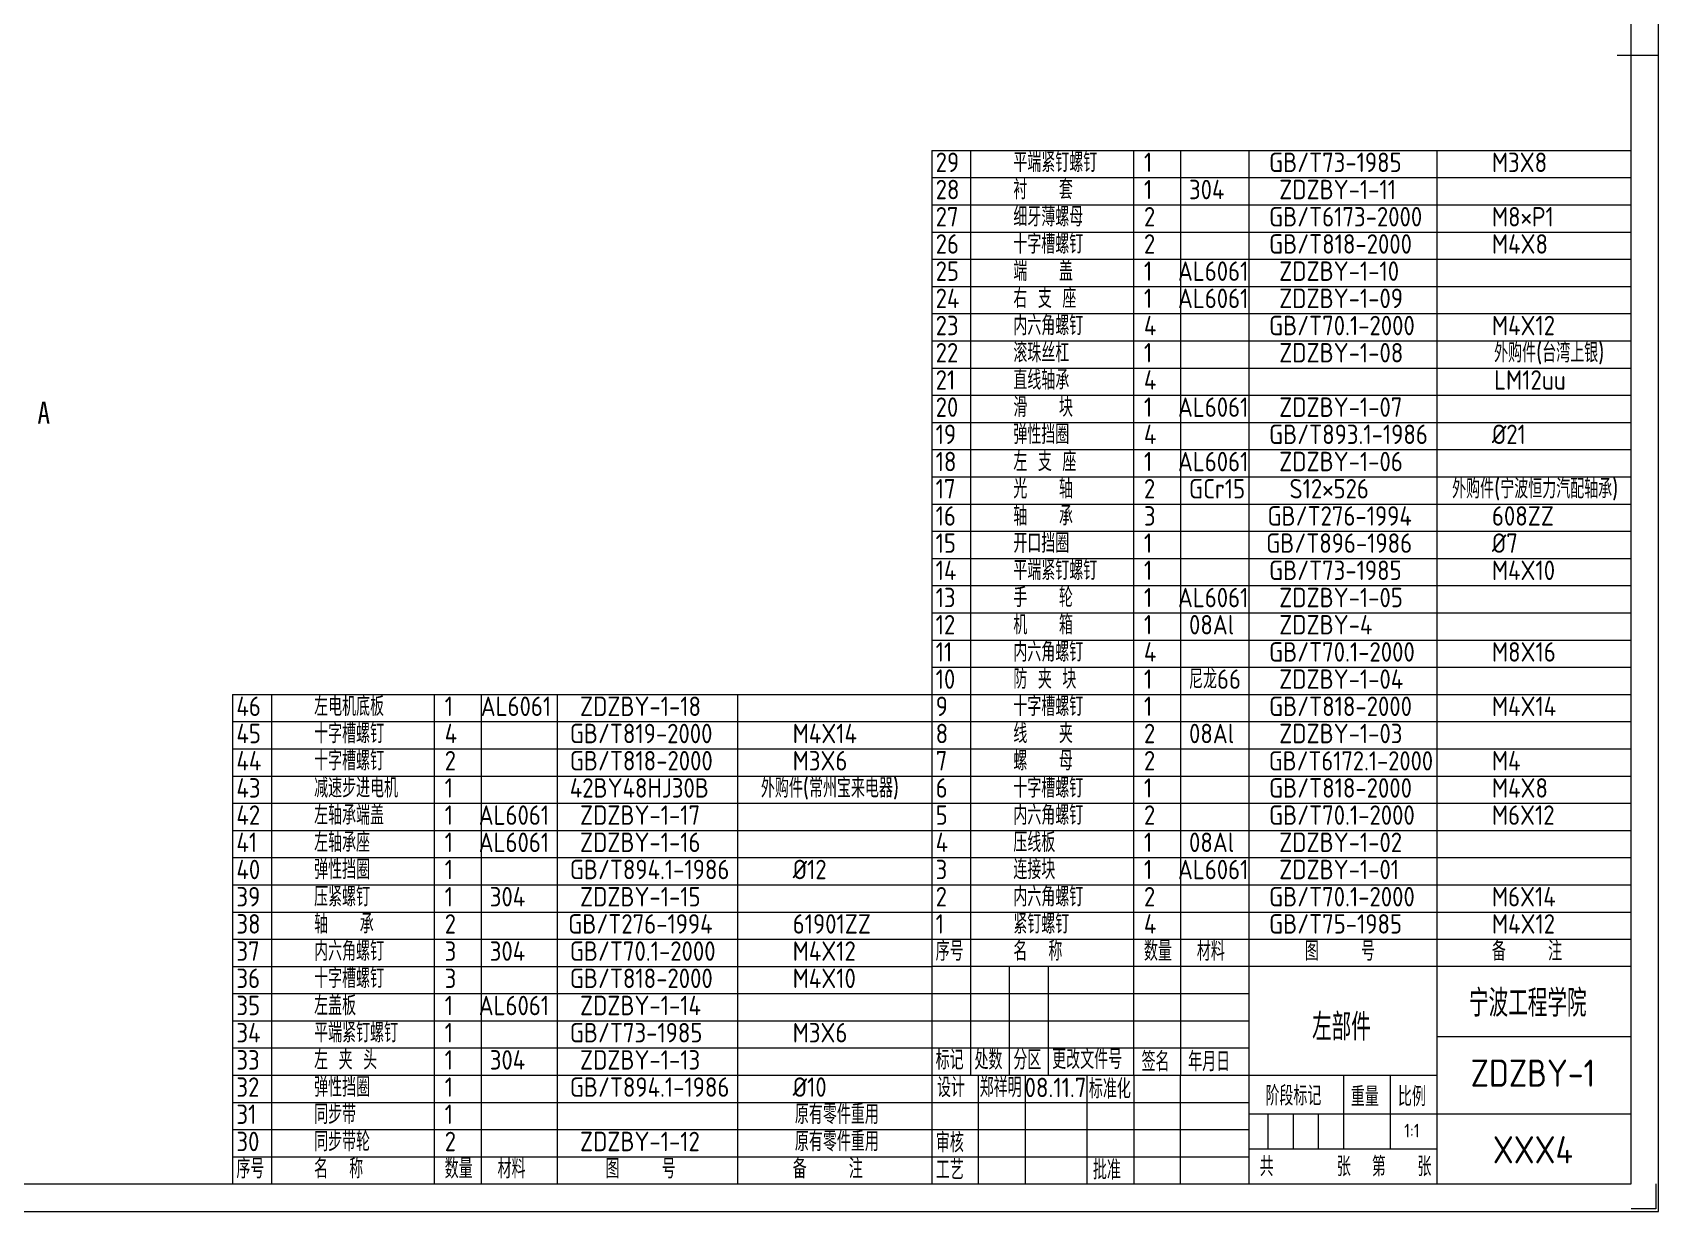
# Model space of a CAD drawing. Header units: millimetres. Extents: x 348 to 7549, y -2121 to -1262.
# Drawn here: x 946 to 1537, y -2103 to -1674 of the extents above; entities that cross this region are included whole.
import ezdxf
from ezdxf.enums import TextEntityAlignment as Align

# ---------------------------------------------------------------- set-up
doc = ezdxf.new("R2010")
doc.units = ezdxf.units.MM
doc.header["$LTSCALE"] = 46.255
for name, color, linetype, lineweight in [('图框_内框线', 5, 'CONTINUOUS', 13), ('图框_外框线', 7, 'CONTINUOUS', 13), ('图框_标题栏属性', 1, 'CONTINUOUS', 13), ('图框_标题栏文字', 6, 'CONTINUOUS', 13), ('图框_角线', 5, 'CONTINUOUS', 13), ('尺寸线', 80, 'CONTINUOUS', 13), ('粗实线', 7, 'CONTINUOUS', 20)]:
    doc.layers.add(name, color=color, linetype=linetype, lineweight=lineweight)
doc.styles.get("Standard").update_dxf_attribs({"font": 'txt', "width": 0.85, "bigfont": 'gbcbig.shx'})
doc.styles.add('工程字', font='gbenor.shx', dxfattribs={"bigfont": 'gbcbig.shx'})

msp = doc.modelspace()

# ---------------------------------------------------------------- linework, layer by layer
at = {"layer": '图框_内框线'}
for p, q in [((1272.79991, -1717.14969), (1272.79991, -2014.00002)), ((1018.35678, -1915.04991), (1018.35678, -2093.1601))]:
    msp.add_line(p, q, dxfattribs=at)
msp.add_lwpolyline([(373.24305, -2093.1601), (1527.24305, -2093.1601), (1527.24305, -1272.1601), (373.24305, -1272.1601)], close=True, dxfattribs=at)
for points in [[(1537.24305, -1682.6601), (1522.24305, -1682.6601)], [(1527.24305, -2014.00002), (1272.79991, -2014.00002), (1272.79991, -2093.1601), (1527.24305, -2093.1601), (1527.24305, -2014.00002)]]:
    msp.add_lwpolyline(points, dxfattribs=at)
at = {"layer": '图框_外框线'}
for p, q in [((1272.79991, -2043.68505), (1388.14451, -2043.68505)), ((1272.79991, -2053.58006), (1456.5644, -2053.58006))]:
    msp.add_line(p, q, dxfattribs=at)
msp.add_lwpolyline([(348.24305, -2103.1601), (1537.24305, -2103.1601), (1537.24305, -1262.1601), (348.24305, -1262.1601)], close=True, dxfattribs=at)
at = {"layer": '图框_角线', "flags": 128}
msp.add_lwpolyline([(1536.24305, -2093.1601), (1536.24305, -2102.1601), (1527.24305, -2102.1601)], dxfattribs=at)
msp.add_lwpolyline([(1536.24305, -2093.1601), (1536.24305, -2102.1601), (1527.24305, -2102.1601)], dxfattribs=at)
at = {"layer": '尺寸线'}
for p, q in [((1272.79991, -1717.14969), (1527.24305, -1717.14969)), ((1286.93564, -1717.14969), (1286.93564, -2053.58006)), ((1346.30571, -2053.58006), (1346.30571, -1717.14969)), ((1363.26858, -1717.14969), (1363.26858, -2053.58006)), ((1388.14451, -1717.14969), (1388.14451, -2093.1601)), ((1456.5644, -1717.14969), (1456.5644, -2093.1601)), ((1272.79991, -1727.0447), (1527.24305, -1727.0447)), ((1272.79991, -1736.93971), (1527.24305, -1736.93971)), ((1272.79991, -1746.83472), (1527.24305, -1746.83472)), ((1272.79991, -1756.72974), (1527.24305, -1756.72974)), ((1272.79991, -1766.62475), (1527.24305, -1766.62475)), ((1272.79991, -1776.51976), (1527.24305, -1776.51976)), ((1272.79991, -1786.41477), (1527.24305, -1786.41477)), ((1272.79991, -1796.30978), (1527.24305, -1796.30978)), ((1272.79991, -1806.20479), (1527.24305, -1806.20479)), ((1272.79991, -1816.0998), (1527.24305, -1816.0998)), ((1272.79991, -1825.99481), (1527.24305, -1825.99481)), ((1272.79991, -1835.88982), (1527.24305, -1835.88982)), ((1272.79991, -1845.78483), (1527.24305, -1845.78483)), ((1272.79991, -1855.67984), (1527.24305, -1855.67984)), ((1272.79991, -1865.57485), (1527.24305, -1865.57485)), ((1272.79991, -1875.46986), (1527.24305, -1875.46986)), ((1272.79991, -1885.36488), (1527.24305, -1885.36488)), ((1272.79991, -1895.25989), (1527.24305, -1895.25989)), ((1272.79991, -1905.1549), (1527.24305, -1905.1549)), ((1018.35678, -1915.04991), (1272.79991, -1915.04991)), ((1032.49251, -1915.04991), (1032.49251, -2093.1601)), ((1091.86257, -2093.1601), (1091.86257, -1915.04991)), ((1108.82545, -1915.04991), (1108.82545, -2093.1601)), ((1136.42082, -1915.04991), (1136.42082, -2093.1601)), ((1202.12126, -1915.04991), (1202.12126, -2093.1601)), ((1272.79991, -1915.04991), (1527.24305, -1915.04991)), ((1018.35678, -1924.94492), (1272.79991, -1924.94492)), ((1272.79991, -1924.94492), (1527.24305, -1924.94492)), ((1018.35678, -1934.83993), (1272.79991, -1934.83993)), ((1272.79991, -1934.83993), (1527.24305, -1934.83993)), ((1018.35678, -1944.73494), (1272.79991, -1944.73494)), ((1272.79991, -1944.73494), (1527.24305, -1944.73494)), ((1018.35678, -1954.62995), (1272.79991, -1954.62995)), ((1272.79991, -1954.62995), (1527.24305, -1954.62995)), ((1018.35678, -1964.52496), (1272.79991, -1964.52496)), ((1272.79991, -1964.52496), (1527.24305, -1964.52496)), ((1018.35678, -1974.41997), (1272.79991, -1974.41997)), ((1272.79991, -1974.41997), (1527.24305, -1974.41997)), ((1018.35678, -1984.31498), (1272.79991, -1984.31498)), ((1272.79991, -1984.31498), (1527.24305, -1984.31498)), ((1018.35678, -1994.20999), (1272.79991, -1994.20999)), ((1272.79991, -1994.20999), (1527.24305, -1994.20999)), ((1018.35678, -2004.10501), (1272.79991, -2004.10501)), ((1272.79991, -2004.10501), (1527.24305, -2004.10501)), ((1018.35678, -2014.00002), (1272.79991, -2014.00002)), ((1301.07137, -2053.58006), (1301.07137, -2014.00002)), ((1315.2071, -2014.00002), (1315.2071, -2053.58006)), ((1018.35678, -2023.89503), (1272.79991, -2023.89503)), ((1272.79991, -2023.89503), (1388.14451, -2023.89503)), ((1018.35678, -2033.79004), (1272.79991, -2033.79004)), ((1272.79991, -2033.79004), (1388.14451, -2033.79004)), ((1456.5644, -2039.44433), (1527.24305, -2039.44433)), ((1018.35678, -2043.68505), (1272.79991, -2043.68505)), ((1018.35678, -2053.58006), (1272.79991, -2053.58006)), ((1289.76279, -2093.1601), (1289.76279, -2053.58006)), ((1306.72566, -2053.58006), (1306.72566, -2093.1601)), ((1329.34283, -2093.1601), (1329.34283, -2053.58006)), ((1346.30571, -2053.58006), (1346.30571, -2093.1601)), ((1363.26858, -2093.1601), (1363.26858, -2053.58006)), ((1422.63865, -2053.58006), (1422.63865, -2080.43795)), ((1439.60152, -2053.58006), (1439.60152, -2080.43795)), ((1018.35678, -2063.47507), (1272.79991, -2063.47507)), ((1272.79991, -2063.47507), (1388.14451, -2063.47507)), ((1527.24305, -2067.71579), (1388.14451, -2067.71579)), ((1395.07397, -2067.71579), (1395.07397, -2080.43795)), ((1404.2622, -2067.71579), (1404.2622, -2080.43795)), ((1413.45042, -2067.71579), (1413.45042, -2080.43795)), ((1018.35678, -2073.37008), (1272.79991, -2073.37008)), ((1272.79991, -2073.37008), (1388.14451, -2073.37008)), ((1456.5644, -2080.43795), (1388.14451, -2080.43795)), ((1018.35678, -2083.26509), (1272.79991, -2083.26509)), ((1272.79991, -2083.26509), (1388.14451, -2083.26509))]:
    msp.add_line(p, q, dxfattribs=at)

# ---------------------------------------------------------------- texts
at = {"layer": '图框_标题栏属性', "style": '工程字'}
for tag, text, p in [('宁波工程学院', 'xxx2', (1489.68799, -2026.81858)), ('左部件', 'xxx1', (1421.86155, -2035.48777)), ('ZDZBY-1', 'xxx3', (1491.54617, -2052.82616)), ('XXX4', 'xxx4', (1491.54617, -2080.69142))]:
    msp.add_attdef(tag, text=text, height=9.895011, dxfattribs=at).set_placement(p, align=Align.MIDDLE)
msp.add_attdef('1:1', text='xxx6', height=4.947505, dxfattribs=at).set_placement((1447.51827, -2073.73358), align=Align.MIDDLE_CENTER)
at = {"layer": '图框_标题栏文字', "style": '工程字'}
for s, height, p in [('29', 7.067865, (1274.21348, -1725.01096)), ('平端紧钉螺钉', 7.067865, (1302.48494, -1725.01096)), ('1', 7.06786, (1350.00183, -1725.01096)), ('GB/T73-1985', 7.0678649, (1395.52983, -1725.01096)), ('M3X8', 7.067865, (1476.63867, -1725.01096)), ('衬   套', 7.067865, (1302.48494, -1734.90597)), ('28', 7.067865, (1274.21348, -1734.90597)), ('1', 7.06786, (1350.00183, -1734.90597)), ('304', 7.067865, (1366.40861, -1734.90597)), ('ZDZBY-1-11', 7.067865, (1399.23177, -1734.90597)), ('27', 7.067865, (1274.21348, -1744.80098)), ('细牙薄螺母', 7.067865, (1302.48494, -1744.80098)), ('2', 7.06786, (1350.00183, -1744.80098)), ('GB/T6173-2000', 7.0678649, (1395.52983, -1744.80098)), ('M8×P1', 7.067865, (1476.63867, -1744.80098)), ('26', 7.067865, (1274.21348, -1754.69599)), ('十字槽螺钉', 7.067865, (1302.48494, -1754.69599)), ('2', 7.06786, (1350.00183, -1754.69599)), ('GB/T818-2000', 7.0678649, (1395.52983, -1754.69599)), ('M4X8', 7.067865, (1476.63867, -1754.69599)), ('端   盖', 7.067865, (1302.48494, -1764.591)), ('25', 7.067865, (1274.21348, -1764.591)), ('1', 7.06786, (1350.00183, -1764.591)), ('AL6061', 7.067865, (1362.38511, -1764.5978)), ('ZDZBY-1-10', 7.067865, (1399.23177, -1764.591)), ('24', 7.067865, (1274.21348, -1774.48601)), ('右 支 座', 7.067865, (1302.48494, -1774.48601)), ('1', 7.06786, (1350.00183, -1774.48601)), ('AL6061', 7.067865, (1362.38511, -1774.49281)), ('ZDZBY-1-09', 7.067865, (1399.23177, -1774.48601)), ('23', 7.067865, (1274.21348, -1784.38102)), ('内六角螺钉', 7.067865, (1302.48494, -1784.38102)), ('4', 7.06786, (1350.00183, -1784.38102)), ('GB/T70.1-2000', 7.0678649, (1395.52983, -1784.38102)), ('M4X12', 7.067865, (1476.63867, -1784.38102)), ('滚珠丝杠', 7.067865, (1302.48494, -1794.27603)), ('外购件(台湾上银)', 7.067865, (1477.44044, -1794.27603)), ('22', 7.067865, (1274.21348, -1794.27603)), ('1', 7.06786, (1350.00183, -1794.27603)), ('ZDZBY-1-08', 7.067865, (1399.23177, -1794.27603)), ('21', 7.067865, (1274.21348, -1804.17104)), ('直线轴承', 7.067865, (1302.48494, -1804.17104)), ('4', 7.06786, (1350.00183, -1804.17104)), ('LM12uu', 7.067865, (1477.44044, -1804.17104)), ('20', 7.067865, (1274.21348, -1814.06606)), ('滑   块', 7.067865, (1302.48494, -1814.06606)), ('1', 7.06786, (1350.00183, -1814.06606)), ('AL6061', 7.067865, (1362.38511, -1814.07286)), ('ZDZBY-1-07', 7.067865, (1399.23177, -1814.06606)), ('弹性挡圈', 7.067865, (1302.48494, -1823.96107)), ('19', 7.067865, (1274.21348, -1823.96107)), ('4', 7.06786, (1350.00183, -1823.96107)), ('GB/T893.1-1986', 7.0678649, (1395.52983, -1823.96107)), ('%%C21', 7.067865, (1476.63867, -1823.96107)), ('18', 7.067865, (1274.21348, -1833.85608)), ('左 支 座', 7.067865, (1302.48494, -1833.85608)), ('1', 7.06786, (1350.00183, -1833.85608)), ('AL6061', 7.067865, (1362.38511, -1833.86288)), ('ZDZBY-1-06', 7.067865, (1399.23177, -1833.85608)), ('17', 7.067865, (1274.21348, -1843.75109)), ('光   轴', 7.067865, (1302.48494, -1843.75109)), ('2', 7.06786, (1350.00183, -1843.75109)), ('GCr15', 7.067865, (1366.40861, -1843.75109)), ('S12×526', 7.067865, (1402.98645, -1843.75109)), ('外购件(宁波恒力汽配轴承)', 7.0678649, (1462.15228, -1843.75109)), ('轴   承', 7.067865, (1302.48494, -1853.6461)), ('16', 7.067865, (1274.21348, -1853.6461)), ('3', 7.06786, (1350.00183, -1853.6461)), ('GB/T276-1994', 7.0678649, (1394.958, -1853.6461)), ('608ZZ', 7.067865, (1476.63867, -1853.6461)), ('15', 7.067865, (1274.21348, -1863.54111)), ('开口挡圈', 7.067865, (1302.48494, -1863.54111)), ('1', 7.06786, (1350.00183, -1863.54111)), ('GB/T896-1986', 7.0678649, (1394.47944, -1863.54111)), ('%%C7', 7.067865, (1476.63867, -1863.54111)), ('14', 7.067865, (1274.21348, -1873.43612)), ('平端紧钉螺钉', 7.067865, (1302.48494, -1873.43612)), ('1', 7.06786, (1350.00183, -1873.43612)), ('GB/T73-1985', 7.0678649, (1395.52983, -1873.43612)), ('M4X10', 7.067865, (1476.63867, -1873.43612)), ('手   轮', 7.067865, (1302.48494, -1883.33113)), ('13', 7.067865, (1274.21348, -1883.33113)), ('1', 7.06786, (1350.00183, -1883.33113)), ('AL6061', 7.067865, (1362.38511, -1883.33793)), ('ZDZBY-1-05', 7.067865, (1399.23177, -1883.33113)), ('12', 7.067865, (1274.21348, -1893.22614)), ('机   箱', 7.067865, (1302.48494, -1893.22614)), ('1', 7.06786, (1350.00183, -1893.22614)), ('08Al', 7.067865, (1366.40861, -1893.22614)), ('ZDZBY-4', 7.067865, (1399.23177, -1893.22614)), ('11', 7.067865, (1274.21348, -1903.12115)), ('内六角螺钉', 7.067865, (1302.48494, -1903.12115)), ('4', 7.06786, (1350.00183, -1903.12115)), ('GB/T70.1-2000', 7.0678649, (1395.52983, -1903.12115)), ('M8X16', 7.067865, (1476.63867, -1903.12115)), ('10', 7.067865, (1274.21348, -1913.01616)), ('防 夹 块', 7.067865, (1302.48494, -1913.01616)), ('1', 7.06786, (1350.00183, -1913.01616)), ('尼龙66', 7.067865, (1366.40861, -1913.01616)), ('ZDZBY-1-04', 7.067865, (1399.23177, -1913.01616)), ('46', 7.067865, (1019.77035, -1922.91117)), ('左电机底板', 7.067865, (1048.04181, -1922.91117)), ('1', 7.06786, (1095.5587, -1922.91117)), ('AL6061', 7.067865, (1108.68194, -1922.91117)), ('ZDZBY-1-18', 7.067865, (1144.78863, -1922.91117)), ('9', 7.06786, (1274.21348, -1922.91117)), ('十字槽螺钉', 7.067865, (1302.48494, -1922.91117)), ('1', 7.06786, (1350.00183, -1922.91117)), ('GB/T818-2000', 7.0678649, (1395.52983, -1922.91117)), ('M4X14', 7.067865, (1476.63867, -1922.91117)), ('45', 7.067865, (1019.77035, -1932.80619)), ('十字槽螺钉', 7.067865, (1048.04181, -1932.80619)), ('4', 7.06786, (1095.5587, -1932.80619)), ('GB/T819-2000', 7.0678649, (1141.08669, -1932.80619)), ('M4X14', 7.067865, (1222.19554, -1932.80619)), ('8', 7.06786, (1274.21348, -1932.80619)), ('线   夹', 7.067865, (1302.48494, -1932.80619)), ('2', 7.06786, (1350.00183, -1932.80619)), ('08Al', 7.067865, (1366.40861, -1932.80619)), ('ZDZBY-1-03', 7.067865, (1399.23177, -1932.80619)), ('44', 7.067865, (1019.77035, -1942.7012)), ('十字槽螺钉', 7.067865, (1048.04181, -1942.7012)), ('2', 7.06786, (1095.5587, -1942.7012)), ('GB/T818-2000', 7.0678649, (1141.08669, -1942.7012)), ('M3X6', 7.067865, (1222.19554, -1942.7012)), ('7', 7.06786, (1274.21348, -1942.7012)), ('螺   母', 7.067865, (1302.48494, -1942.7012)), ('2', 7.06786, (1350.00183, -1942.7012)), ('GB/T6172.1-2000', 6.9957726, (1395.43146, -1942.72194)), ('M4', 7.067865, (1476.63867, -1942.7012)), ('43', 7.067865, (1019.77035, -1952.59621)), ('减速步进电机', 7.067865, (1048.04181, -1952.59621)), ('1', 7.06786, (1095.5587, -1952.59621)), ('42BY48HJ30B', 7.0678649, (1141.08669, -1952.59621)), ('外购件(常州宝来电器)', 7.0678649, (1210.61169, -1952.59621)), ('6', 7.06786, (1274.21348, -1952.59621)), ('十字槽螺钉', 7.067865, (1302.48494, -1952.59621)), ('1', 7.06786, (1350.00183, -1952.59621)), ('GB/T818-2000', 7.0678649, (1395.52983, -1952.59621)), ('M4X8', 7.067865, (1476.63867, -1952.59621)), ('42', 7.067865, (1019.77035, -1962.49122)), ('左轴承端盖', 7.067865, (1048.04181, -1962.49122)), ('1', 7.06786, (1095.5587, -1962.49122)), ('AL6061', 7.067865, (1107.94198, -1962.49802)), ('ZDZBY-1-17', 7.067865, (1144.78863, -1962.49122)), ('5', 7.06786, (1274.21348, -1962.49122)), ('内六角螺钉', 7.067865, (1302.48494, -1962.49122)), ('2', 7.06786, (1350.00183, -1962.49122)), ('GB/T70.1-2000', 7.0678649, (1395.52983, -1962.49122)), ('M6X12', 7.067865, (1476.63867, -1962.49122)), ('41', 7.067865, (1019.77035, -1972.38623)), ('左轴承座', 7.067865, (1048.04181, -1972.38623)), ('1', 7.06786, (1095.5587, -1972.38623)), ('AL6061', 7.067865, (1107.94198, -1972.39303)), ('ZDZBY-1-16', 7.067865, (1144.78863, -1972.38623)), ('4', 7.06786, (1274.21348, -1972.38623)), ('压线板', 7.067865, (1302.48494, -1972.38623)), ('1', 7.06786, (1350.00183, -1972.38623)), ('08Al', 7.067865, (1366.40861, -1972.38623)), ('ZDZBY-1-02', 7.067865, (1399.23177, -1972.38623)), ('40', 7.067865, (1019.77035, -1982.28124)), ('弹性挡圈', 7.067865, (1048.04181, -1982.28124)), ('1', 7.06786, (1095.5587, -1982.28124)), ('GB/T894.1-1986', 7.0678649, (1141.08669, -1982.28124)), ('%%C12', 7.067865, (1222.19554, -1982.28124)), ('3', 7.06786, (1274.21348, -1982.28124)), ('连接块', 7.067865, (1302.48494, -1982.28124)), ('1', 7.06786, (1350.00183, -1982.28124)), ('AL6061', 7.067865, (1362.38511, -1982.28804)), ('ZDZBY-1-01', 7.067865, (1399.23177, -1982.28124)), ('39', 7.067865, (1019.77035, -1992.17625)), ('压紧螺钉', 7.067865, (1048.04181, -1992.17625)), ('1', 7.06786, (1095.5587, -1992.17625)), ('304', 7.067865, (1111.96547, -1992.17625)), ('ZDZBY-1-15', 7.067865, (1144.78863, -1992.17625)), ('2', 7.06786, (1274.21348, -1992.17625)), ('内六角螺钉', 7.067865, (1302.48494, -1992.17625)), ('2', 7.06786, (1350.00183, -1992.17625)), ('GB/T70.1-2000', 7.0678649, (1395.52983, -1992.17625)), ('M6X14', 7.067865, (1476.63867, -1992.17625)), ('38', 7.067865, (1019.77035, -2002.07126)), ('轴   承', 7.067865, (1048.04181, -2002.07126)), ('2', 7.06786, (1095.5587, -2002.07126)), ('GB/T276-1994', 7.0678649, (1140.51486, -2002.07126)), ('61901ZZ', 7.067865, (1222.19554, -2002.07126)), ('1', 7.06786, (1274.21348, -2002.07126)), ('紧钉螺钉', 7.067865, (1302.48494, -2002.07126)), ('4', 7.06786, (1350.00183, -2002.07126)), ('GB/T75-1985', 7.0678649, (1395.52983, -2002.07126)), ('M4X12', 7.067865, (1476.63867, -2002.07126)), ('37', 7.067865, (1019.77035, -2011.96627)), ('内六角螺钉', 7.067865, (1048.04181, -2011.96627)), ('3', 7.06786, (1095.5587, -2011.96627)), ('304', 7.067865, (1111.96547, -2011.96627)), ('GB/T70.1-2000', 7.0678649, (1141.08669, -2011.96627)), ('M4X12', 7.067865, (1222.19554, -2011.96627)), ('序号', 7.067865, (1274.21348, -2011.96627)), ('名  称', 7.067865, (1302.48494, -2011.96627)), ('数量', 7.067865, (1350.00183, -2011.96627)), ('材料', 7.067865, (1369.25017, -2011.96627)), ('图    号', 7.067865, (1408.5593, -2011.96627)), ('备    注', 7.067865, (1476.63867, -2011.96627)), ('36', 7.067865, (1019.77035, -2021.86128)), ('十字槽螺钉', 7.067865, (1048.04181, -2021.86128)), ('3', 7.06786, (1095.5587, -2021.86128)), ('GB/T818-2000', 7.0678649, (1141.08669, -2021.86128)), ('M4X10', 7.067865, (1222.19554, -2021.86128)), ('35', 7.067865, (1019.77035, -2031.75629)), ('左盖板', 7.067865, (1048.04181, -2031.75629)), ('1', 7.06786, (1095.5587, -2031.75629)), ('AL6061', 7.067865, (1107.94198, -2031.76309)), ('ZDZBY-1-14', 7.067865, (1144.78863, -2031.75629)), ('34', 7.067865, (1019.77035, -2041.6513)), ('平端紧钉螺钉', 7.067865, (1048.04181, -2041.6513)), ('1', 7.06786, (1095.5587, -2041.6513)), ('GB/T73-1985', 7.0678649, (1141.08669, -2041.6513)), ('M3X6', 7.067865, (1222.19554, -2041.6513)), ('33', 7.067865, (1019.77035, -2051.54632)), ('左 夹 头', 7.067865, (1048.04181, -2051.54632)), ('1', 7.06786, (1095.5587, -2051.54632)), ('304', 7.067865, (1111.96547, -2051.54632)), ('ZDZBY-1-13', 7.067865, (1144.78863, -2051.54632)), ('标记', 7.067865, (1274.21348, -2051.54632)), ('处数', 7.067865, (1288.34921, -2051.54632)), ('分区', 7.067865, (1302.48494, -2051.54632)), ('更改文件号', 7.067865, (1316.62067, -2051.33653)), ('签名', 7.067865, (1349.13285, -2052.16649)), ('年月日', 7.067865, (1366.09573, -2052.16649)), ('32', 7.067865, (1019.77035, -2061.44133)), ('弹性挡圈', 7.067865, (1048.04181, -2061.44133)), ('1', 7.06786, (1095.5587, -2061.44133)), ('GB/T894.1-1986', 7.0678649, (1141.08669, -2061.44133)), ('%%C10', 7.067865, (1222.19554, -2061.44133)), ('设计', 7.067865, (1274.6865, -2061.5689)), ('郑祥明', 7.067865, (1290.22759, -2061.5689)), ('08.11.7', 7.067865, (1306.58623, -2061.5689)), ('标准化', 7.067865, (1329.96342, -2062.0615)), ('阶段标记', 7.067865, (1394.2128, -2064.60593)), ('重量', 7.067865, (1425.3114, -2064.88864)), ('比例', 7.067865, (1442.42867, -2064.88864)), ('31', 7.067865, (1019.77035, -2071.33634)), ('同步带', 7.067865, (1048.04181, -2071.33634)), ('1', 7.06786, (1095.5587, -2071.33634)), ('原有零件重用', 7.067865, (1222.9973, -2071.33634)), ('30', 7.067865, (1019.77035, -2081.23135)), ('同步带轮', 7.067865, (1048.04181, -2081.23135)), ('2', 7.06786, (1095.5587, -2081.23135)), ('ZDZBY-1-12', 7.067865, (1144.78863, -2081.23135)), ('原有零件重用', 7.067865, (1222.9973, -2081.23135)), ('审核', 7.067865, (1274.2772, -2081.64175)), ('共      张  第   张', 7.0678649, (1392.1065, -2090.33296)), ('序号', 7.067865, (1019.77035, -2091.12636)), ('名  称', 7.067865, (1048.04181, -2091.12636)), ('数量', 7.067865, (1095.5587, -2091.12636)), ('材料', 7.067865, (1114.80703, -2091.12636)), ('图    号', 7.067865, (1154.11617, -2091.12636)), ('备    注', 7.067865, (1222.19554, -2091.12636)), ('工艺', 7.067865, (1274.2772, -2091.53676)), ('批准', 7.067865, (1331.42083, -2091.53676))]:
    msp.add_text(s, height=height, dxfattribs=at).set_placement(p)
at = {"layer": '粗实线', "insert": (947.34314, -1808.59169), "char_height": 8, "width": 11.5477412, "attachment_point": 1}
msp.add_mtext('{\\fFangSong|b0|i0|c134|p49;A}', dxfattribs=at)

doc.saveas('drawing.dxf')
